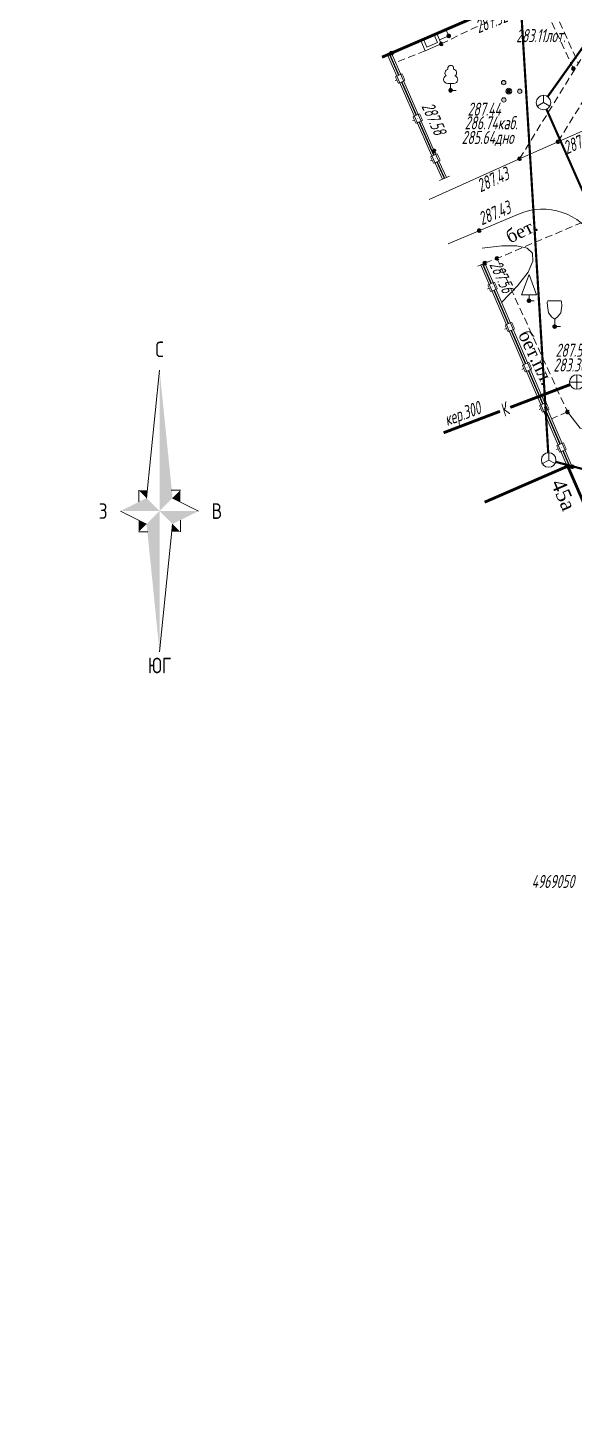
# Model space of a CAD drawing. Header units: metres. Extents: x -857 to 4713, y -766 to 4803.
# Drawn here: x 1701.7 to 1739.3, y 2247.2 to 2342.1 of the extents above; entities that cross this region are included whole.
import ezdxf
from ezdxf.enums import TextEntityAlignment as Align

# ---------------------------------------------------------------- set-up
doc = ezdxf.new("R2010")
doc.units = ezdxf.units.M
doc.set_wipeout_variables(frame=1)
doc.linetypes.add('COMMUN', pattern=[6, 5, -1])
doc.linetypes.add('DASHED', pattern=[0.75, 0.5, -0.25])
for name, color, linetype, lineweight, transparency in [('51361800', 7, 'Continuous', 18, 0.65), ('51361960', 7, 'Continuous', 18, 0.65), ('71133100', 7, 'Continuous', 18, 0.65), ('71133200', 7, 'Continuous', 18, 0.65), ('71133800', 7, 'Continuous', 18, 0.65), ('71211000', 7, 'Continuous', 18, 0.65), ('82212000', 7, 'Continuous', 18, 0.65), ('Commun', 7, 'Continuous', 18, 0.65), ('GEO_POINTS', 7, 'Continuous', 18, 0.65), ('Otm', 7, 'Continuous', 18, 0.65), ('R_Поверхность9_CNT-MIN', 7, 'Continuous', 18, 0.65), ('Sit', 7, 'Continuous', 18, 0.65), ('Text', 7, 'Continuous', 18, 0.65), ('Text_com', 7, 'Continuous', 18, 0.65), ('Рамка и сетка', 7, 'Continuous', 18, 0.65)]:
    doc.layers.add(name, color=color, linetype=linetype, lineweight=lineweight, transparency=transparency)
doc.styles.add('eskd', font='ESKD1.shx', dxfattribs={"width": 1.2, "oblique": 15})
doc.styles.get("Standard").update_dxf_attribs({"font": 'GOST_0.TTF', "oblique": 15})
doc.styles.add('style1', font='times.ttf', dxfattribs={"height": 1})
doc.linetypes.add('ПОДЗ_ЛИНИИ_СВЯЗИ', pattern='A,4.8,-0.2,[133,ltypeshp.shx,S=0.2,R=0,X=-0.2,Y=0],-0.2,4.8,-2', length=12)

# ---------------------------------------------------------------- blocks, each defined once
blk = doc.blocks.new('71133200')
for p, q in [((-0.924145, 3.560442), (-1.024145, 3.360442)), ((-1.024145, 3.360442), (-0.977382, 2.864397)), ((-0.977382, 2.864397), (-0.861899, 1.88241)), ((-0.024145, 3.560442), (-0.924145, 3.560442)), ((-0.024145, 3.560442), (0.875855, 3.560442)), ((0.861899, 1.88241), (0.975974, 2.864397)), ((0.875855, 3.560442), (0.958164, 3.395824)), ((0.975974, 2.864397), (0.958164, 3.395824)), ((-0.861899, 1.88241), (-0.374616, 1.28565)), ((-0.374616, 1.28565), (0, 1.039723)), ((0, 1.039723), (0.401375, 1.321765)), ((0, 0), (0, 1.039723)), ((0.8, 0), (0, 0)), ((0.401375, 1.321765), (0.861899, 1.88241))]:
    blk.add_line(p, q)
at = {"style": 'eskd', "oblique": 14.99997778}
blk.add_attdef('Z', (1.873004, -0.239356), '', height=2, dxfattribs=at)
blk = doc.blocks.new('71133100')
for p, q in [((-0.39, 0.96), (0.43, 0.96)), ((0, 0.96), (0, 0)), ((0, 0), (0.75, 0))]:
    blk.add_line(p, q)
for centre, radius, start, end in [((-0.44, 1.5), 0.538, 107.1058, 275.2306), ((-0.26, 2.38), 0.52, 101.09, 227.21), ((0.01, 3.04), 0.39, 339.52, 198.62), ((0.33, 2.4), 0.5, 301.87, 85.62), ((0.46, 1.48), 0.52, 267.04, 76.7)]:
    blk.add_arc(centre, radius, start, end)
at = {"style": 'eskd', "oblique": 15}
blk.add_attdef('Z', (1.7, -0.17), '', height=2, dxfattribs=at)
blk = doc.blocks.new('71211000')
at = {"linetype": 'Continuous'}
h = blk.add_hatch(color=256, dxfattribs=at)
h.paths.add_polyline_path([(-0.39, -1.19, 1), (-0.99, -1.19, 1)])
h.paths.add_polyline_path([(-0.41, 1.18, 1), (-1.01, 1.18, 1)])
h.paths.add_polyline_path([(1.2, 0, 1), (1.8, 0, 1)])
for centre, radius in [((-0.71, 1.18), 0.3), ((0, 0), 0.4), ((1.5, 0), 0.3), ((-0.69, -1.19), 0.3)]:
    blk.add_circle(centre, radius)
blk = doc.blocks.new('71133800')
blk.add_lwpolyline([(0.71, 0), (0, 0), (0, 0.8), (-1.03, 0.8), (0, 3.61), (1.01, 0.8), (-0.03, 0.8)])
at = {"style": 'eskd', "oblique": 15}
blk.add_attdef('Z', (1.57, -0.8), '', height=2, dxfattribs=at)
blk = doc.blocks.new('*U246')
at = {"layer": '82212000', "linetype": 'Continuous', "ltscale": 0.5}
for points in [[(5192292.891, 4969091.637, 1), (5192292.871, 4969091.683, 1)], [(5192294.074, 4969088.88, 1), (5192294.054, 4969088.926, 1)], [(5192295.257, 4969086.123, 1), (5192295.237, 4969086.169, 1)], [(5192296.44, 4969083.367, 1), (5192296.42, 4969083.413, 1)], [(5192297.623, 4969080.61, 1), (5192297.604, 4969080.656, 1)]]:
    blk.add_hatch(color=256, dxfattribs=at).paths.add_polyline_path(points, flags=0)
at = {"layer": '82212000', "ltscale": 0.5, "const_width": 0.1}
blk.add_lwpolyline([(5192292.782, 4969091.89), (5192292.209, 4969093.226)], dxfattribs=at)
at = {"layer": '82212000', "linetype": 'Continuous', "ltscale": 0.5}
for points, const_width in [([(5192292.553, 4969091.791), (5192293.012, 4969091.988)], 0.05), ([(5192292.75, 4969091.332), (5192292.553, 4969091.791)], 0.05), ([(5192293.012, 4969091.988), (5192293.209, 4969091.529)], 0.05), ([(5192292.651, 4969091.562), (5192292.513, 4969091.502)], 0.05), ([(5192293.209, 4969091.529), (5192292.75, 4969091.332)], 0.05), ([(5192293.965, 4969089.133), (5192292.98, 4969091.43)], 0.1), ([(5192293.736, 4969089.034), (5192294.195, 4969089.232)], 0.05), ([(5192293.933, 4969088.575), (5192293.736, 4969089.034)], 0.05), ([(5192294.195, 4969089.232), (5192294.392, 4969088.772)], 0.05), ([(5192293.834, 4969088.805), (5192293.696, 4969088.746)], 0.05), ([(5192294.392, 4969088.772), (5192293.933, 4969088.575)], 0.05), ([(5192295.149, 4969086.376), (5192294.163, 4969088.674)], 0.1), ([(5192295.017, 4969086.048), (5192294.88, 4969085.989)], 0.05), ([(5192294.919, 4969086.278), (5192295.378, 4969086.475)], 0.05), ([(5192295.116, 4969085.818), (5192294.919, 4969086.278)], 0.05), ([(5192295.576, 4969086.015), (5192295.116, 4969085.818)], 0.05), ([(5192295.378, 4969086.475), (5192295.576, 4969086.015)], 0.05), ([(5192296.332, 4969083.619), (5192295.346, 4969085.917)], 0.1), ([(5192296.201, 4969083.291), (5192296.063, 4969083.232)], 0.05), ([(5192296.102, 4969083.521), (5192296.561, 4969083.718)], 0.05), ([(5192296.299, 4969083.061), (5192296.102, 4969083.521)], 0.05), ([(5192296.759, 4969083.258), (5192296.299, 4969083.061)], 0.05), ([(5192297.515, 4969080.862), (5192296.529, 4969083.16)], 0.1), ([(5192296.561, 4969083.718), (5192296.759, 4969083.258)], 0.05), ([(5192297.384, 4969080.534), (5192297.246, 4969080.475)], 0.05), ([(5192297.285, 4969080.764), (5192297.745, 4969080.961)], 0.05), ([(5192297.482, 4969080.304), (5192297.285, 4969080.764)], 0.05), ([(5192297.942, 4969080.502), (5192297.482, 4969080.304)], 0.05), ([(5192297.745, 4969080.961), (5192297.942, 4969080.502)], 0.05)]:
    blk.add_lwpolyline(points, dxfattribs=dict(at, const_width=const_width))
at = {"layer": '82212000', "linetype": 'Continuous', "ltscale": 0.5, "flags": 128}
blk.add_lwpolyline([(5192298.205, 4969079.254, 0.1, 0.1, 0), (5192297.712, 4969080.403, 0, 0, 0)], format="xyseb", dxfattribs=at)
blk = doc.blocks.new('*U247')
at = {"layer": '82212000', "linetype": 'Continuous', "ltscale": 0.5}
for points in [[(5192286.55, 4969105.942, 1), (5192286.53, 4969105.988, 1)], [(5192287.753, 4969103.194, 1), (5192287.733, 4969103.239, 1)], [(5192288.965, 4969100.45, 1), (5192288.944, 4969100.495, 1)]]:
    blk.add_hatch(color=256, dxfattribs=at).paths.add_polyline_path(points, flags=0)
at = {"layer": '82212000', "ltscale": 0.5, "const_width": 0.1}
blk.add_lwpolyline([(5192286.439, 4969106.194), (5192285.801, 4969107.652)], dxfattribs=at)
at = {"layer": '82212000', "linetype": 'Continuous', "ltscale": 0.5}
for points, const_width in [([(5192286.21, 4969106.094), (5192286.668, 4969106.294)], 0.05), ([(5192286.411, 4969105.636), (5192286.21, 4969106.094)], 0.05), ([(5192286.668, 4969106.294), (5192286.869, 4969105.836)], 0.05), ([(5192286.311, 4969105.865), (5192286.173, 4969105.804)], 0.05), ([(5192286.869, 4969105.836), (5192286.411, 4969105.636)], 0.05), ([(5192287.642, 4969103.446), (5192286.64, 4969105.736)], 0.1), ([(5192287.514, 4969103.116), (5192287.376, 4969103.056)], 0.05), ([(5192287.413, 4969103.345), (5192287.871, 4969103.546)], 0.05), ([(5192287.614, 4969102.887), (5192287.413, 4969103.345)], 0.05), ([(5192288.072, 4969103.088), (5192287.614, 4969102.887)], 0.05), ([(5192287.871, 4969103.546), (5192288.072, 4969103.088)], 0.05), ([(5192288.728, 4969100.368), (5192288.592, 4969100.305)], 0.05), ([(5192288.623, 4969100.595), (5192289.077, 4969100.804)], 0.05), ([(5192288.833, 4969100.141), (5192288.623, 4969100.595)], 0.05), ([(5192289.286, 4969100.35), (5192288.833, 4969100.141)], 0.05), ([(5192289.077, 4969100.804), (5192289.286, 4969100.35)], 0.05)]:
    blk.add_lwpolyline(points, dxfattribs=dict(at, const_width=const_width))
blk.add_lwpolyline([(5192288.85, 4969100.699, 0.1, 0.1, 0), (5192288.744, 4969100.928, 0.1, 0.1, 0), (5192287.843, 4969102.988, 0, 0, 0)], format="xyseb", dxfattribs=at)
at = {"layer": '82212000', "linetype": 'Continuous', "ltscale": 0.5, "flags": 128}
blk.add_lwpolyline([(5192289.583, 4969099.111, 0.1, 0.1, 0), (5192289.059, 4969100.245, 0, 0, 0)], format="xyseb", dxfattribs=at)
blk = doc.blocks.new('51361800a')
at = {"color": 7}
blk.add_wipeout([(-0.1, 1), (-0.29, 0.96), (-0.47, 0.89), (-0.64, 0.78), (-0.78, 0.64), (-0.89, 0.47), (-0.96, 0.29), (-1, 0.1), (-1, -0.1), (-0.96, -0.29), (-0.89, -0.47), (-0.78, -0.64), (-0.64, -0.78), (-0.47, -0.89), (-0.29, -0.96), (-0.1, -1), (0.1, -1), (0.29, -0.96), (0.47, -0.89), (0.64, -0.78), (0.78, -0.64), (0.89, -0.47), (0.96, -0.29), (1, -0.1), (1, 0.1), (0.96, 0.29), (0.89, 0.47), (0.78, 0.64), (0.64, 0.78), (0.47, 0.89), (0.29, 0.96), (0.1, 1)], dxfattribs=at)
for p, q in [((-1, 0), (1, 0)), ((0, -1), (0, 1))]:
    blk.add_line(p, q)
blk.add_circle((0, 0), 1)
at = {"style": 'eskd', "oblique": 15}
for tag, p in [('Z', (1.72, 1.4)), ('Z1', (1.72, -1)), ('Z2', (1.72, -3.4))]:
    blk.add_attdef(tag, p, '', height=2, dxfattribs=at)
blk = doc.blocks.new('51361960a')
at = {"color": 7}
blk.add_wipeout([(-0.1, 1), (-0.29, 0.96), (-0.47, 0.89), (-0.64, 0.78), (-0.78, 0.64), (-0.89, 0.47), (-0.96, 0.29), (-1, 0.1), (-1, -0.1), (-0.96, -0.29), (-0.89, -0.47), (-0.78, -0.64), (-0.64, -0.78), (-0.47, -0.89), (-0.29, -0.96), (-0.1, -1), (0.1, -1), (0.29, -0.96), (0.47, -0.89), (0.64, -0.78), (0.78, -0.64), (0.89, -0.47), (0.96, -0.29), (1, -0.1), (1, 0.1), (0.96, 0.29), (0.89, 0.47), (0.78, 0.64), (0.64, 0.78), (0.47, 0.89), (0.29, 0.96), (0.1, 1)], dxfattribs=at)
blk.add_wipeout([(-0.1, 1), (-0.29, 0.96), (-0.47, 0.89), (-0.64, 0.78), (-0.78, 0.64), (-0.89, 0.47), (-0.96, 0.29), (-1, 0.1), (-1, -0.1), (-0.96, -0.29), (-0.89, -0.47), (-0.78, -0.64), (-0.64, -0.78), (-0.47, -0.89), (-0.29, -0.96), (-0.1, -1), (0.1, -1), (0.29, -0.96), (0.47, -0.89), (0.64, -0.78), (0.78, -0.64), (0.89, -0.47), (0.96, -0.29), (1, -0.1), (1, 0.1), (0.96, 0.29), (0.89, 0.47), (0.78, 0.64), (0.64, 0.78), (0.47, 0.89), (0.29, 0.96), (0.1, 1)], dxfattribs=at)
for q in [(-0.87, -0.5), (0, 1), (0.87, -0.5)]:
    blk.add_line((0, 0), q)
blk.add_circle((0, 0), 1)
at = {"style": 'eskd', "oblique": 15}
for tag, p in [('Z', (1.72, 1.4)), ('Z1', (1.72, -1)), ('Z2', (1.72, -3.4))]:
    blk.add_attdef(tag, p, '', height=2, dxfattribs=at)
blk = doc.blocks.new('INVZR')
for p, q in [((-1.83, 1.95), (-0.05, 19.52)), ((-2.91, 1.41), (-2.91, 3.02)), ((1.56, 3.02), (2.81, 3.02)), ((1.74, 1.95), (5.31, 0.16)), ((-1.83, -1.62), (-5.4, 0.16)), ((1.74, -1.62), (-0.05, -19.19)), ((2.81, -1.09), (2.81, -2.69)), ((-1.66, -2.69), (-2.91, -2.69))]:
    blk.add_line(p, q)
for points in [[(-0.05, 19.52), (-0.05, 0.16), (1.74, 1.95)], [(-5.4, 0.16), (-0.05, 0.16), (-1.83, 1.95)], [(-2.91, 3.02), (-1.83, 1.95), (-1.66, 3.02)], [(2.81, 3.02), (1.74, 1.95), (2.81, 1.41)], [(-0.05, -19.19), (-0.05, 0.16), (-1.83, -1.62)], [(5.31, 0.16), (-0.05, 0.16), (1.74, -1.62)], [(-2.91, -2.69), (-1.83, -1.62), (-2.91, -1.09)], [(2.81, -2.69), (1.74, -1.62), (1.56, -2.69)]]:
    blk.add_solid(points)
for s, height, p in [('С', 2.14, (-0.05, 21.3)), ('ЮГ', 2.143, (-0.05, -22.12))]:
    blk.add_text(s, height=height).set_placement(p, align=Align.CENTER)
blk.add_text('З', height=2.14).set_placement((-7.19, -0.91), align=Align.RIGHT)
blk.add_text('В', height=2.14).set_placement((7.09, -0.91))

msp = doc.modelspace()

# ---------------------------------------------------------------- linework, layer by layer
at = {"color": 192, "linetype": 'ПОДЗ_ЛИНИИ_СВЯЗИ', "lineweight": 60, "ltscale": 0.4, "const_width": 0.15, "flags": 128}
for points, elevation in [([(1737.444, 2337.365), (1747.129, 2350.986)], 287.444), ([(1735.574, 2344.045), (1737.479, 2312.91)], 287.444), ([(1780.129, 2239.877), (1737.356, 2336.5)], 290.481), ([(1737.994, 2312.282), (1770.054, 2303.812)], 287.444)]:
    msp.add_lwpolyline(points, dxfattribs=dict(at, elevation=elevation))
at = {"layer": 'Commun', "color": 32, "linetype": 'COMMUN', "ltscale": 0.7, "const_width": 0.2, "elevation": 287.557, "flags": 128}
for points in [[(1734.87, 2316.023), (1738.98, 2317.589)], [(1730.293, 2314.28), (1734.165, 2315.755)]]:
    msp.add_lwpolyline(points, dxfattribs=at)
at = {"layer": 'GEO_POINTS', "lineweight": 60}
for centre in [(1730.136, 2340.98, 288.099), (1730.646, 2341.534, 287.526), (1726.715, 2340.352, 287.854), (1739.208, 2339.282, 287.379), (1730.776, 2337.792, 287.522), (1734.774, 2337.733, 287.47), (1737.147, 2336.964, 287.444), (1738.146, 2334.266, 287.391), (1729.658, 2333.629, 287.575), (1735.516, 2333.098, 287.429), (1732.741, 2328.163, 287.432), (1733.124, 2325.925, 287.557), (1733.959, 2326.252, 287.56), (1736.159, 2323.348, 287.469), (1737.921, 2321.572, 286.643), (1738.804, 2315.709, 287.329), (1738.817, 2311.99, 296.631), (1739.12, 2311.946, 287.261)]:
    msp.add_circle(centre, 0.06, dxfattribs=at)
at = {"layer": 'R_Поверхность9_CNT-MIN', "color": 32, "elevation": 287.5, "flags": 128}
msp.add_lwpolyline([(1734.277, 2323.235), (1735.372, 2324.371), (1736.09, 2325.313), (1736.432, 2326.059), (1736.398, 2326.61), (1736.027, 2326.948), (1735.328, 2327.117), (1734.302, 2327.116), (1732.949, 2326.946)], dxfattribs=at)
at = {"layer": 'Sit', "const_width": 0.2, "elevation": 287.854, "flags": 128}
msp.add_lwpolyline([(1739.055, 2353.027), (1740.14, 2353.509), (1743.01, 2347.044), (1732.051, 2342.654), (1726.065, 2340.071)], dxfattribs=at)
at = {"layer": 'Sit', "linetype": 'DASHED', "flags": 128}
for points, elevation in [([(1730.136, 2340.98), (1732.305, 2342.045), (1743.891, 2346.686), (1740.744, 2353.777)], 287.854), ([(1735.516, 2333.098), (1743.891, 2346.686)], 285.237), ([(1738.149, 2334.262), (1744.588, 2344.71)], 285.237), ([(1739.208, 2339.282), (1737.033, 2343.939)], 287.379), ([(1737.64, 2343.858), (1739.551, 2339.645)], 285.811), ([(1729.034, 2340.505), (1726.997, 2339.709)], 288.099), ([(1733.122, 2325.929), (1733.959, 2326.252), (1739.741, 2328.699)], 287.557), ([(1733.959, 2326.252), (1738.804, 2315.709)], 287.56), ([(1738.804, 2315.709), (1737.707, 2315.239)], 287.329)]:
    msp.add_lwpolyline(points, dxfattribs=dict(at, elevation=elevation))
at = {"layer": 'Sit', "flags": 128}
for points, elevation in [([(1728.726, 2341.219), (1728.726, 2341.219), (1729.034, 2340.505), (1730.136, 2340.98), (1729.828, 2341.695), (1729.828, 2341.695)], 288.099), ([(1728.91, 2341.299), (1729.139, 2340.768), (1729.873, 2341.085), (1729.644, 2341.616)], 288.099), ([(1730.646, 2341.534), (1730.459, 2341.967)], 287.526), ([(1753.248, 2341.181), (1751.929, 2340.369), (1740.782, 2335.425), (1735.516, 2333.098), (1729.307, 2330.289)], 285.237), ([(1730.646, 2341.534), (1730.015, 2341.261)], 287.526), ([(1730.224, 2331.688), (1729.385, 2333.506), (1726.441, 2340.232)], 287.575), ([(1730.497, 2331.813), (1729.658, 2333.629), (1726.715, 2340.352)], 287.575), ([(1729.658, 2333.629), (1730.497, 2331.813)], 287.575), ([(1730.018, 2331.597), (1730.224, 2331.688)], 287.575), ([(1730.497, 2331.813), (1730.224, 2331.688)], 287.575), ([(1730.497, 2331.813), (1730.703, 2331.904)], 287.575), ([(1732.643, 2325.712), (1732.85, 2325.803)], 287.557), ([(1733.124, 2325.925), (1732.848, 2325.807)], 287.557), ([(1732.848, 2325.807), (1738.844, 2311.827)], 287.557), ([(1733.122, 2325.929), (1733.328, 2326.02)], 287.557), ([(1733.124, 2325.925), (1739.12, 2311.946)], 287.557), ([(1745.333, 2314.82), (1745.333, 2314.82), (1742.787, 2313.838), (1741.744, 2313.933), (1741.567, 2314.339), (1739.668, 2314.59), (1738.804, 2315.709)], 287.424), ([(1739.12, 2311.946), (1738.844, 2311.843)], 287.557)]:
    msp.add_lwpolyline(points, dxfattribs=dict(at, elevation=elevation))
at = {"layer": 'Sit', "elevation": 287.432, "flags": 128}
msp.add_lwpolyline([(1730.614, 2327.266), (1735.44, 2329.303, -0.378268), (1740.75, 2327.52, 5.134255)], format="xyb", dxfattribs=at)
at = {"layer": 'Sit', "const_width": 0.2, "flags": 128}
msp.add_lwpolyline([(1733.112, 2309.514), (1738.817, 2311.99), (1769.9, 2240.375), (1764.975, 2238.238)], dxfattribs=at)

# ---------------------------------------------------------------- block references
at = {"layer": '71133100', "color": 7, "xscale": 0.5, "yscale": 0.5, "zscale": 0.5}
msp.add_blockref('71133100', (1730.776, 2337.792, 287.522), dxfattribs=at)
at = {"layer": '71133200', "color": 7, "xscale": 0.5, "yscale": 0.5, "zscale": 0.5}
msp.add_blockref('71133200', (1737.921, 2321.572, 286.643), dxfattribs=at)
at = {"layer": '71133800', "color": 7, "xscale": 0.5, "yscale": 0.5, "zscale": 0.5}
msp.add_blockref('71133800', (1736.159, 2323.348, 287.469), dxfattribs=at)
at = {"layer": '71211000', "color": 7, "xscale": 0.5, "yscale": 0.5, "zscale": 0.5}
msp.add_blockref('71211000', (1734.774, 2337.733, 287.47), dxfattribs=at)
at = {"layer": '82212000', "color": 7}
for name in ['*U247', '*U246']:
    msp.add_blockref(name, (-5190559.223, -4966767.36), dxfattribs=at)
at = {"layer": 'Рамка и сетка', "color": 7, "linetype": 'Continuous', "xscale": 0.5, "yscale": 0.5}
msp.add_blockref('INVZR', (1710.819, 2308.825), dxfattribs=at)

# ---------------------------------------------------------------- texts
at = {"layer": 'Otm', "oblique": 13, "width": 0.8}
for s, rotation, p in [('287.52', 21.83177, (1732.692, 2341.701, 287.519)), ('287.58', 293.76254, (1728.759, 2336.713, 287.575)), ('287.39', 23.78896, (1738.749, 2333.386, 287.444)), ('287.43', 24.89909, (1732.836, 2330.781, 287.429)), ('287.43', 22.88143, (1732.916, 2328.519, 287.432)), ('287.56', 294.68307, (1733.421, 2325.831, 287.557))]:
    msp.add_text(s, height=0.9, rotation=rotation, dxfattribs=at).set_placement(p)
at = {"layer": 'Text', "style": 'style1'}
for s, rotation, p in [('бет.', 25.77785, (1734.849, 2327.265, -572.58)), ('бет.пл.', 295.35261, (1735.388, 2321.043, -860.137))]:
    msp.add_text(s, height=0.9, rotation=rotation, dxfattribs=at).set_placement(p)
at = {"layer": 'Text', "color": 7, "style": 'style1'}
msp.add_text('45а', height=1, rotation=293.16799, dxfattribs=at).set_placement((1737.645, 2310.824, -285.654))
at = {"layer": 'Text_com', "oblique": 13, "width": 0.8}
for s, p in [('283.11лот.', (1735.276, 2341.102, 287.307)), ('287.44', (1731.941, 2336.053, 287.444)), ('286.74каб.', (1731.745, 2335.116, 287.444)), ('285.64дно', (1731.536, 2334.11, 287.444)), ('287.58', (1737.981, 2319.497, 287.579)), ('283.38лот.', (1737.835, 2318.487, 287.579))]:
    msp.add_text(s, height=0.9, dxfattribs=at).set_placement(p)
for s, rotation, p in [('кер.300', 20.39527, (1730.54, 2314.733, 1139.197)), ('К', 30.29519, (1734.481, 2315.355, 0.077))]:
    msp.add_text(s, height=0.9, rotation=rotation, dxfattribs=at).set_placement(p)
at = {"layer": 'Рамка и сетка', "oblique": 13, "width": 0.8}
msp.add_text('4969050', height=0.9, dxfattribs=at).set_placement((1736.337, 2283.021))

# ---------------------------------------------------------------- next in the draw order: block references
at = {"layer": '51361800', "color": 7, "xscale": 0.5, "yscale": 0.5, "zscale": 0.5}
msp.add_blockref('51361800a', (1739.447, 2317.767, 287.579), dxfattribs=at)
at = {"layer": '51361960', "color": 7, "xscale": 0.5, "yscale": 0.5, "zscale": 0.5}
for p in [(1737.154, 2336.957, 287.444), (1737.51, 2312.41, 287.444)]:
    msp.add_blockref('51361960a', p, dxfattribs=at)

# ---------------------------------------------------------------- next in the draw order: linework, layer by layer
msp.add_circle((1927.819, 2018.595), 2784.802)

doc.saveas('drawing.dxf')
